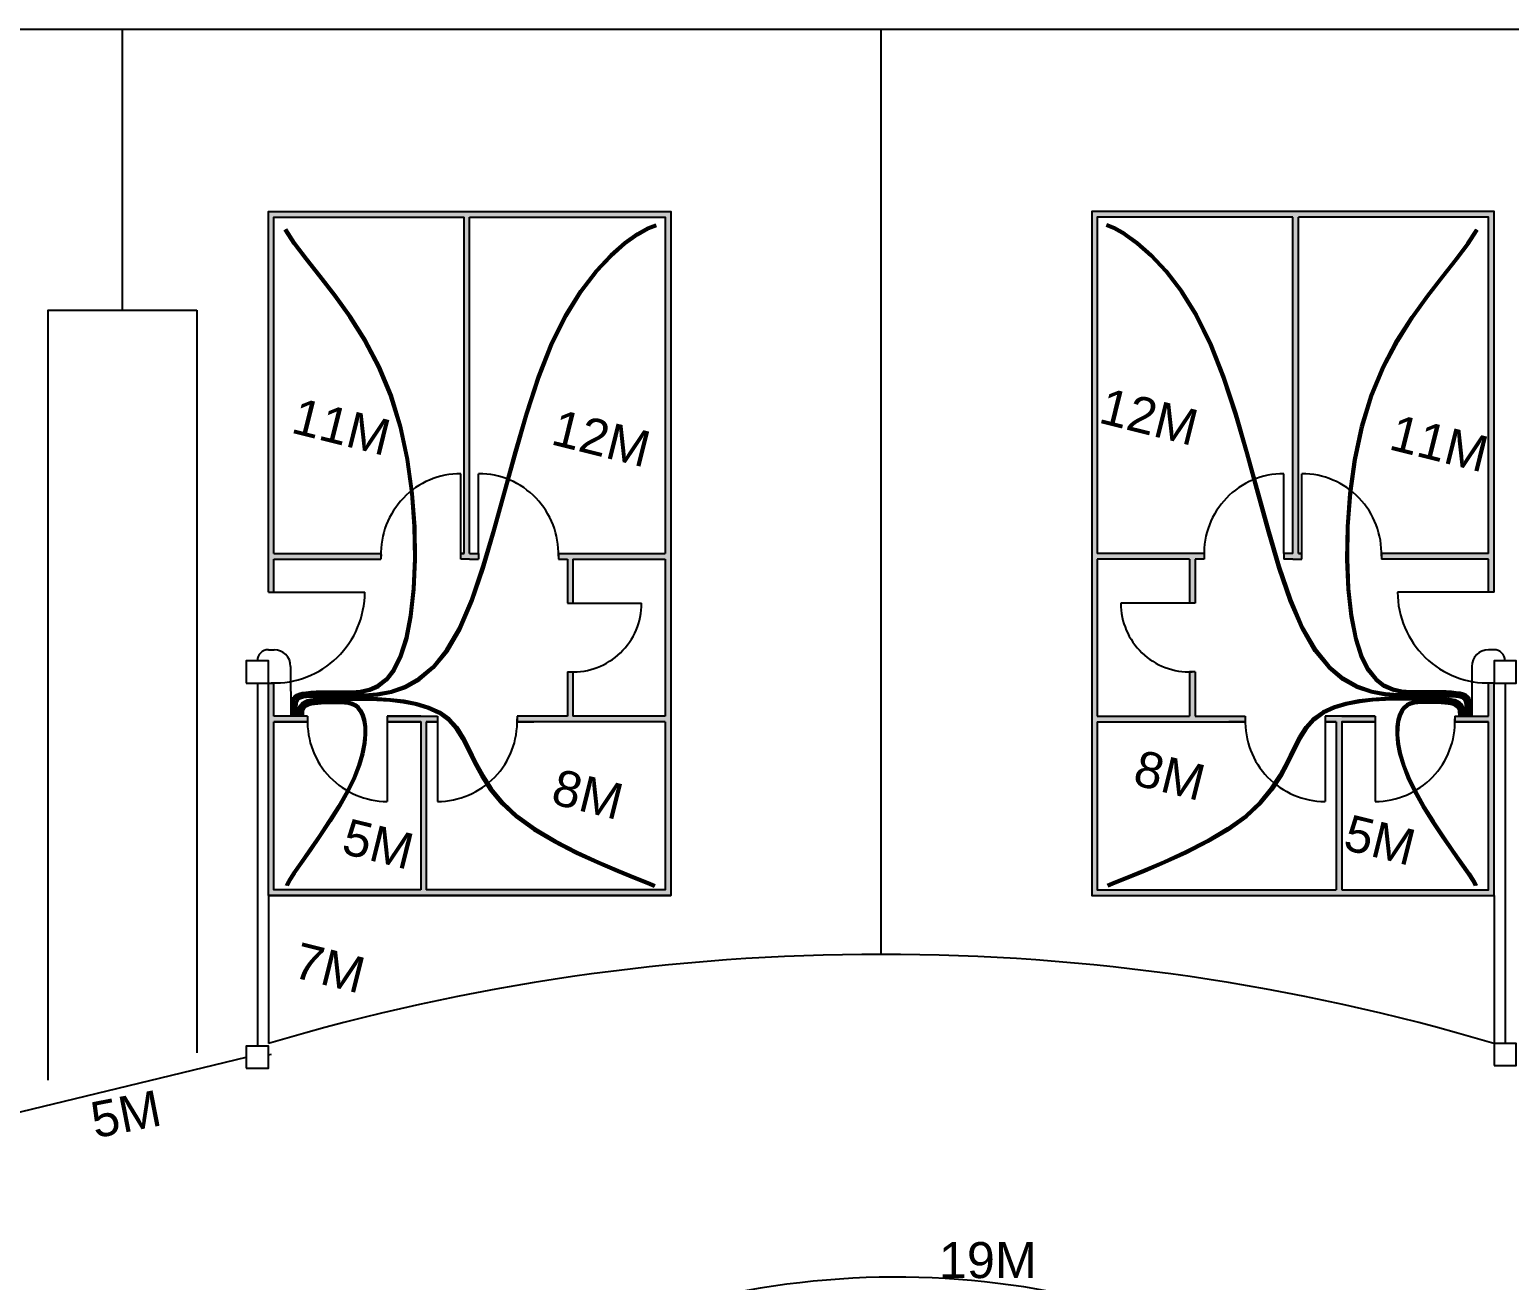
# Model space of a CAD drawing. Header units: millimetres. Extents: x 790368 to 790619, y 161713 to 161823.
# Drawn here: x 790532.18 to 790558.89, y 161747.51 to 161770.09 of the extents above; entities that cross this region are included whole.
import ezdxf

# ---------------------------------------------------------------- set-up
doc = ezdxf.new("R2010")
doc.units = ezdxf.units.MM
for name, color, linetype in [('can interior', 172, 'Continuous'), ('can principal', 34, 'Continuous'), ('can secundaria', 1, 'Continuous'), ('urbanizacion', 7, 'Continuous')]:
    doc.layers.add(name, color=color, linetype=linetype)
doc.styles.get("Standard").update_dxf_attribs({"font": 'arial.ttf'})

msp = doc.modelspace()

# ---------------------------------------------------------------- hatches: boundary and pattern name
at = {"layer": 'urbanizacion'}
h = msp.add_hatch(dxfattribs=at)
h.set_pattern_fill('ANSI36', color=256, scale=0.01)
h.set_pattern_definition([(45, (790352.49534, 161858.91633), (0.01683798, 0.061739261), [0.079375, -0.015875, 0, -0.015875])])
h.paths.add_polyline_path([(790543.752, 161766.804), (790536.489, 161766.804), (790536.489, 161759.935), (790536.589, 161759.935), (790536.589, 161760.533), (790538.521, 161760.533), (790538.521, 161760.633), (790536.589, 161760.633), (790536.589, 161766.704), (790540.021, 161766.704), (790540.021, 161760.633), (790539.961, 161760.633), (790539.961, 161760.533), (790540.121, 161760.533), (790540.284, 161760.533), (790540.284, 161760.633), (790540.121, 161760.633), (790540.121, 161766.704), (790543.652, 161766.704), (790543.652, 161760.633), (790541.724, 161760.633), (790541.724, 161760.533), (790541.887, 161760.533), (790541.887, 161759.735), (790541.987, 161759.735), (790541.987, 161760.533), (790543.652, 161760.533), (790543.652, 161757.697), (790541.987, 161757.697), (790541.987, 161758.495), (790541.887, 161758.495), (790541.887, 161757.697), (790540.98, 161757.697), (790540.98, 161757.597), (790541.278, 161757.597), (790541.887, 161757.597), (790543.652, 161757.597), (790543.652, 161754.562), (790539.338, 161754.562), (790539.338, 161757.597), (790539.54, 161757.597), (790539.54, 161757.697), (790539.238, 161757.697), (790538.634, 161757.697), (790538.634, 161757.597), (790539.238, 161757.597), (790539.238, 161754.562), (790536.589, 161754.562), (790536.589, 161757.597), (790537.194, 161757.597), (790537.194, 161757.697), (790536.589, 161757.697), (790536.589, 161758.295), (790536.489, 161758.295), (790536.489, 161754.462), (790543.752, 161754.462)])
h = msp.add_hatch(dxfattribs=at)
h.set_pattern_fill('ANSI36', color=256, scale=0.01)
h.set_pattern_definition([(45, (790360.09534, 161858.91633), (0.0168379802, 0.061739261), [0.079375, -0.015875, 0, -0.015875])])
h.paths.add_polyline_path([(790551.352, 161766.804), (790558.616, 161766.804), (790558.616, 161759.935), (790558.516, 161759.935), (790558.516, 161760.533), (790556.584, 161760.533), (790556.584, 161760.633), (790558.516, 161760.633), (790558.516, 161766.704), (790555.084, 161766.704), (790555.084, 161760.633), (790555.144, 161760.633), (790555.144, 161760.533), (790554.984, 161760.533), (790554.821, 161760.533), (790554.821, 161760.633), (790554.984, 161760.633), (790554.984, 161766.704), (790551.452, 161766.704), (790551.452, 161760.633), (790553.381, 161760.633), (790553.381, 161760.533), (790553.218, 161760.533), (790553.218, 161759.735), (790553.118, 161759.735), (790553.118, 161760.533), (790551.452, 161760.533), (790551.452, 161757.697), (790553.118, 161757.697), (790553.118, 161758.495), (790553.218, 161758.495), (790553.218, 161757.697), (790554.125, 161757.697), (790554.125, 161757.597), (790553.827, 161757.597), (790553.218, 161757.597), (790551.452, 161757.597), (790551.452, 161754.562), (790555.767, 161754.562), (790555.767, 161757.597), (790555.565, 161757.597), (790555.565, 161757.697), (790555.867, 161757.697), (790556.471, 161757.697), (790556.471, 161757.597), (790555.867, 161757.597), (790555.867, 161754.562), (790558.516, 161754.562), (790558.516, 161757.597), (790557.911, 161757.597), (790557.911, 161757.697), (790558.516, 161757.697), (790558.516, 161758.295), (790558.616, 161758.295), (790558.616, 161754.462), (790551.352, 161754.462)])

# ---------------------------------------------------------------- linework, layer by layer
msp.add_lwpolyline([(790536.489, 161751.585), (790536.546, 161751.597)])
at = {"layer": 'can interior'}
for p, q in [((790536.489, 161758.895), (790536.59, 161758.895)), ((790558.616, 161758.895), (790558.515, 161758.895)), ((790536.89, 161758.596), (790536.891, 161757.697)), ((790558.215, 161758.596), (790558.215, 161757.697))]:
    msp.add_line(p, q, dxfattribs=at)
for points in [[(790536.96, 161757.697), (790536.96, 161757.792), (790536.962, 161757.868), (790536.967, 161757.928), (790536.976, 161757.973), (790536.992, 161758.007), (790537.015, 161758.032), (790537.047, 161758.05), (790537.09, 161758.062), (790537.146, 161758.072), (790537.215, 161758.079), (790537.3, 161758.084), (790537.401, 161758.087), (790537.522, 161758.09), (790537.662, 161758.091), (790537.825, 161758.091), (790538.011, 161758.091), (790538.221, 161758.093), (790538.45, 161758.11), (790538.694, 161758.155), (790538.946, 161758.242), (790539.201, 161758.387), (790539.455, 161758.602), (790539.7, 161758.903), (790539.933, 161759.302), (790540.148, 161759.809), (790540.35, 161760.404), (790540.545, 161761.063), (790540.737, 161761.76), (790540.932, 161762.47), (790541.135, 161763.168), (790541.352, 161763.83), (790541.588, 161764.429), (790541.845, 161764.945), (790542.118, 161765.381), (790542.394, 161765.74), (790542.664, 161766.027), (790542.918, 161766.25), (790543.146, 161766.413), (790543.337, 161766.521), (790543.482, 161766.579)], [(790536.98, 161757.697), (790536.98, 161757.791), (790536.982, 161757.866), (790536.986, 161757.924), (790536.996, 161757.968), (790537.011, 161757.999), (790537.033, 161758.022), (790537.065, 161758.037), (790537.107, 161758.047), (790537.161, 161758.055), (790537.229, 161758.061), (790537.312, 161758.065), (790537.412, 161758.068), (790537.531, 161758.07), (790537.67, 161758.071), (790537.831, 161758.071), (790538.017, 161758.071), (790538.227, 161758.073), (790538.457, 161758.09), (790538.701, 161758.135), (790538.955, 161758.223), (790539.212, 161758.367), (790539.466, 161758.583), (790539.713, 161758.883), (790539.947, 161759.284), (790540.163, 161759.791), (790540.367, 161760.387), (790540.561, 161761.046), (790540.754, 161761.744), (790540.949, 161762.454), (790541.152, 161763.153), (790541.368, 161763.814), (790541.603, 161764.413), (790541.86, 161764.93), (790542.131, 161765.365), (790542.406, 161765.723), (790542.675, 161766.011), (790542.928, 161766.232), (790543.154, 161766.394), (790543.344, 161766.502), (790543.488, 161766.56)], [(790537, 161757.697), (790537, 161757.791), (790537.002, 161757.864), (790537.006, 161757.921), (790537.015, 161757.962), (790537.03, 161757.991), (790537.052, 161758.011), (790537.083, 161758.024), (790537.124, 161758.032), (790537.176, 161758.038), (790537.242, 161758.043), (790537.324, 161758.046), (790537.422, 161758.049), (790537.539, 161758.05), (790537.677, 161758.051), (790537.838, 161758.051), (790538.023, 161758.051), (790538.233, 161758.053), (790538.464, 161758.07), (790538.709, 161758.115), (790538.964, 161758.203), (790539.222, 161758.347), (790539.478, 161758.563), (790539.726, 161758.864), (790539.961, 161759.265), (790540.179, 161759.773), (790540.383, 161760.369), (790540.578, 161761.029), (790540.771, 161761.727), (790540.966, 161762.439), (790541.168, 161763.138), (790541.384, 161763.799), (790541.619, 161764.398), (790541.875, 161764.915), (790542.144, 161765.349), (790542.418, 161765.707), (790542.686, 161765.994), (790542.937, 161766.215), (790543.162, 161766.376), (790543.351, 161766.483), (790543.494, 161766.541)], [(790558.105, 161757.697), (790558.105, 161757.791), (790558.103, 161757.864), (790558.099, 161757.921), (790558.09, 161757.962), (790558.075, 161757.991), (790558.053, 161758.011), (790558.022, 161758.024), (790557.981, 161758.032), (790557.929, 161758.038), (790557.863, 161758.043), (790557.781, 161758.046), (790557.683, 161758.049), (790557.565, 161758.05), (790557.427, 161758.051), (790557.267, 161758.051), (790557.082, 161758.051), (790556.872, 161758.053), (790556.641, 161758.07), (790556.396, 161758.115), (790556.141, 161758.203), (790555.883, 161758.347), (790555.627, 161758.563), (790555.378, 161758.864), (790555.144, 161759.265), (790554.926, 161759.773), (790554.722, 161760.369), (790554.527, 161761.029), (790554.334, 161761.727), (790554.139, 161762.439), (790553.937, 161763.138), (790553.721, 161763.799), (790553.486, 161764.398), (790553.23, 161764.915), (790552.96, 161765.349), (790552.687, 161765.707), (790552.419, 161765.994), (790552.168, 161766.215), (790551.943, 161766.376), (790551.754, 161766.483), (790551.611, 161766.541)], [(790558.125, 161757.697), (790558.125, 161757.791), (790558.123, 161757.866), (790558.119, 161757.924), (790558.109, 161757.968), (790558.094, 161757.999), (790558.072, 161758.022), (790558.04, 161758.037), (790557.998, 161758.047), (790557.944, 161758.055), (790557.876, 161758.061), (790557.793, 161758.065), (790557.693, 161758.068), (790557.574, 161758.07), (790557.435, 161758.071), (790557.273, 161758.071), (790557.088, 161758.071), (790556.878, 161758.073), (790556.648, 161758.09), (790556.403, 161758.135), (790556.15, 161758.223), (790555.893, 161758.367), (790555.638, 161758.583), (790555.392, 161758.883), (790555.158, 161759.284), (790554.941, 161759.791), (790554.738, 161760.387), (790554.543, 161761.046), (790554.351, 161761.744), (790554.156, 161762.454), (790553.953, 161763.153), (790553.737, 161763.814), (790553.502, 161764.413), (790553.245, 161764.93), (790552.974, 161765.365), (790552.699, 161765.723), (790552.43, 161766.011), (790552.177, 161766.232), (790551.951, 161766.394), (790551.761, 161766.502), (790551.617, 161766.56)], [(790558.145, 161757.697), (790558.145, 161757.792), (790558.143, 161757.868), (790558.138, 161757.928), (790558.129, 161757.973), (790558.113, 161758.007), (790558.09, 161758.032), (790558.058, 161758.05), (790558.015, 161758.062), (790557.959, 161758.072), (790557.89, 161758.079), (790557.805, 161758.084), (790557.704, 161758.087), (790557.583, 161758.09), (790557.442, 161758.091), (790557.28, 161758.091), (790557.094, 161758.091), (790556.884, 161758.093), (790556.655, 161758.11), (790556.411, 161758.155), (790556.159, 161758.242), (790555.903, 161758.387), (790555.65, 161758.602), (790555.405, 161758.903), (790555.172, 161759.302), (790554.957, 161759.809), (790554.754, 161760.404), (790554.56, 161761.063), (790554.368, 161761.76), (790554.173, 161762.47), (790553.97, 161763.168), (790553.753, 161763.83), (790553.517, 161764.429), (790553.259, 161764.945), (790552.987, 161765.381), (790552.711, 161765.74), (790552.441, 161766.027), (790552.187, 161766.25), (790551.959, 161766.413), (790551.767, 161766.521), (790551.623, 161766.579)], [(790536.9, 161757.697), (790536.9, 161757.793), (790536.902, 161757.873), (790536.907, 161757.938), (790536.917, 161757.99), (790536.934, 161758.032), (790536.959, 161758.064), (790536.994, 161758.088), (790537.04, 161758.107), (790537.1, 161758.122), (790537.172, 161758.132), (790537.256, 161758.14), (790537.352, 161758.145), (790537.46, 161758.148), (790537.579, 161758.149), (790537.708, 161758.148), (790537.848, 161758.147), (790537.996, 161758.148), (790538.151, 161758.159), (790538.307, 161758.193), (790538.46, 161758.262), (790538.606, 161758.376), (790538.742, 161758.548), (790538.863, 161758.789), (790538.965, 161759.111), (790539.043, 161759.519), (790539.096, 161760.002), (790539.119, 161760.543), (790539.109, 161761.122), (790539.064, 161761.723), (790538.98, 161762.328), (790538.854, 161762.92), (790538.683, 161763.48), (790538.467, 161763.995), (790538.216, 161764.464), (790537.946, 161764.89), (790537.668, 161765.276), (790537.399, 161765.624), (790537.152, 161765.937), (790536.94, 161766.217), (790536.779, 161766.469)], [(790536.92, 161757.697), (790536.92, 161757.793), (790536.922, 161757.871), (790536.927, 161757.934), (790536.937, 161757.985), (790536.953, 161758.024), (790536.978, 161758.053), (790537.012, 161758.076), (790537.057, 161758.092), (790537.115, 161758.105), (790537.185, 161758.115), (790537.268, 161758.121), (790537.363, 161758.126), (790537.469, 161758.128), (790537.586, 161758.129), (790537.715, 161758.128), (790537.854, 161758.127), (790538.003, 161758.127), (790538.158, 161758.139), (790538.315, 161758.173), (790538.47, 161758.242), (790538.618, 161758.357), (790538.756, 161758.53), (790538.878, 161758.772), (790538.981, 161759.095), (790539.061, 161759.506), (790539.114, 161759.992), (790539.138, 161760.534), (790539.129, 161761.116), (790539.084, 161761.72), (790539, 161762.328), (790538.874, 161762.922), (790538.702, 161763.485), (790538.485, 161764.002), (790538.234, 161764.473), (790537.963, 161764.9), (790537.686, 161765.286), (790537.416, 161765.635), (790537.169, 161765.948), (790536.957, 161766.228), (790536.796, 161766.479)], [(790536.94, 161757.697), (790536.94, 161757.792), (790536.942, 161757.869), (790536.947, 161757.931), (790536.956, 161757.979), (790536.972, 161758.016), (790536.996, 161758.043), (790537.029, 161758.063), (790537.074, 161758.077), (790537.13, 161758.088), (790537.199, 161758.097), (790537.28, 161758.103), (790537.373, 161758.106), (790537.478, 161758.108), (790537.594, 161758.109), (790537.722, 161758.108), (790537.861, 161758.107), (790538.01, 161758.107), (790538.166, 161758.119), (790538.324, 161758.154), (790538.481, 161758.223), (790538.63, 161758.338), (790538.769, 161758.512), (790538.893, 161758.755), (790538.998, 161759.08), (790539.079, 161759.493), (790539.133, 161759.981), (790539.157, 161760.526), (790539.148, 161761.111), (790539.103, 161761.718), (790539.019, 161762.328), (790538.893, 161762.925), (790538.721, 161763.49), (790538.504, 161764.009), (790538.252, 161764.482), (790537.981, 161764.91), (790537.703, 161765.297), (790537.433, 161765.646), (790537.186, 161765.959), (790536.974, 161766.239), (790536.814, 161766.488)], [(790558.165, 161757.697), (790558.165, 161757.792), (790558.163, 161757.869), (790558.158, 161757.931), (790558.148, 161757.979), (790558.133, 161758.016), (790558.109, 161758.043), (790558.075, 161758.063), (790558.031, 161758.077), (790557.975, 161758.088), (790557.906, 161758.097), (790557.825, 161758.103), (790557.732, 161758.106), (790557.627, 161758.108), (790557.511, 161758.109), (790557.383, 161758.108), (790557.244, 161758.107), (790557.095, 161758.107), (790556.939, 161758.119), (790556.781, 161758.154), (790556.624, 161758.223), (790556.475, 161758.338), (790556.335, 161758.512), (790556.211, 161758.755), (790556.107, 161759.08), (790556.026, 161759.493), (790555.972, 161759.981), (790555.948, 161760.526), (790555.956, 161761.111), (790556.001, 161761.718), (790556.086, 161762.328), (790556.212, 161762.925), (790556.384, 161763.49), (790556.601, 161764.009), (790556.852, 161764.482), (790557.124, 161764.91), (790557.402, 161765.297), (790557.672, 161765.646), (790557.919, 161765.959), (790558.13, 161766.239), (790558.291, 161766.488)], [(790558.185, 161757.697), (790558.185, 161757.793), (790558.183, 161757.871), (790558.178, 161757.934), (790558.168, 161757.985), (790558.152, 161758.024), (790558.127, 161758.053), (790558.093, 161758.076), (790558.048, 161758.092), (790557.99, 161758.105), (790557.92, 161758.115), (790557.837, 161758.121), (790557.742, 161758.126), (790557.636, 161758.128), (790557.518, 161758.129), (790557.39, 161758.128), (790557.251, 161758.127), (790557.102, 161758.127), (790556.946, 161758.139), (790556.789, 161758.173), (790556.635, 161758.242), (790556.487, 161758.357), (790556.349, 161758.53), (790556.227, 161758.772), (790556.124, 161759.095), (790556.044, 161759.506), (790555.99, 161759.992), (790555.967, 161760.534), (790555.976, 161761.116), (790556.021, 161761.72), (790556.105, 161762.328), (790556.231, 161762.922), (790556.403, 161763.485), (790556.619, 161764.002), (790556.87, 161764.473), (790557.142, 161764.9), (790557.419, 161765.286), (790557.689, 161765.635), (790557.936, 161765.948), (790558.147, 161766.228), (790558.309, 161766.479)], [(790558.205, 161757.697), (790558.205, 161757.793), (790558.203, 161757.873), (790558.198, 161757.938), (790558.188, 161757.99), (790558.171, 161758.032), (790558.146, 161758.064), (790558.111, 161758.088), (790558.065, 161758.107), (790558.005, 161758.122), (790557.933, 161758.132), (790557.849, 161758.14), (790557.753, 161758.145), (790557.645, 161758.148), (790557.526, 161758.149), (790557.397, 161758.148), (790557.257, 161758.147), (790557.108, 161758.148), (790556.954, 161758.159), (790556.798, 161758.193), (790556.645, 161758.262), (790556.499, 161758.376), (790556.363, 161758.548), (790556.242, 161758.789), (790556.14, 161759.111), (790556.061, 161759.519), (790556.009, 161760.002), (790555.986, 161760.543), (790555.995, 161761.122), (790556.041, 161761.723), (790556.125, 161762.328), (790556.251, 161762.92), (790556.422, 161763.48), (790556.638, 161763.995), (790556.889, 161764.464), (790557.159, 161764.89), (790557.436, 161765.276), (790557.706, 161765.624), (790557.953, 161765.937), (790558.164, 161766.217), (790558.326, 161766.469)], [(790537.08, 161757.697), (790537.08, 161757.731), (790537.081, 161757.765), (790537.085, 161757.798), (790537.093, 161757.829), (790537.107, 161757.857), (790537.126, 161757.883), (790537.154, 161757.906), (790537.19, 161757.925), (790537.237, 161757.94), (790537.292, 161757.952), (790537.355, 161757.96), (790537.423, 161757.965), (790537.496, 161757.969), (790537.572, 161757.97), (790537.648, 161757.971), (790537.725, 161757.971), (790537.8, 161757.971), (790537.873, 161757.967), (790537.942, 161757.959), (790538.007, 161757.941), (790538.066, 161757.913), (790538.12, 161757.871), (790538.166, 161757.812), (790538.205, 161757.734), (790538.235, 161757.634), (790538.253, 161757.512), (790538.256, 161757.369), (790538.241, 161757.204), (790538.205, 161757.018), (790538.144, 161756.811), (790538.056, 161756.583), (790537.937, 161756.335), (790537.787, 161756.069), (790537.615, 161755.794), (790537.435, 161755.523), (790537.259, 161755.267), (790537.098, 161755.039), (790536.966, 161754.85), (790536.876, 161754.712), (790536.839, 161754.636)], [(790537.02, 161757.697), (790537.02, 161757.733), (790537.022, 161757.77), (790537.026, 161757.808), (790537.035, 161757.845), (790537.049, 161757.881), (790537.071, 161757.915), (790537.1, 161757.945), (790537.14, 161757.97), (790537.191, 161757.99), (790537.256, 161758.005), (790537.335, 161758.016), (790537.432, 161758.023), (790537.547, 161758.028), (790537.682, 161758.03), (790537.841, 161758.031), (790538.023, 161758.031), (790538.231, 161758.03), (790538.456, 161758.025), (790538.692, 161758.011), (790538.932, 161757.984), (790539.166, 161757.94), (790539.387, 161757.874), (790539.588, 161757.782), (790539.76, 161757.659), (790539.9, 161757.503), (790540.017, 161757.317), (790540.125, 161757.108), (790540.236, 161756.881), (790540.364, 161756.642), (790540.523, 161756.396), (790540.725, 161756.149), (790540.984, 161755.906), (790541.307, 161755.674), (790541.676, 161755.455), (790542.065, 161755.255), (790542.452, 161755.076), (790542.81, 161754.923), (790543.116, 161754.799), (790543.345, 161754.709), (790543.472, 161754.655)], [(790537.04, 161757.697), (790537.04, 161757.732), (790537.041, 161757.768), (790537.046, 161757.804), (790537.054, 161757.84), (790537.068, 161757.873), (790537.089, 161757.905), (790537.118, 161757.932), (790537.157, 161757.955), (790537.207, 161757.974), (790537.269, 161757.988), (790537.347, 161757.997), (790537.441, 161758.004), (790537.554, 161758.008), (790537.687, 161758.01), (790537.843, 161758.011), (790538.023, 161758.011), (790538.228, 161758.01), (790538.451, 161758.005), (790538.685, 161757.991), (790538.922, 161757.965), (790539.154, 161757.92), (790539.374, 161757.854), (790539.573, 161757.762), (790539.744, 161757.64), (790539.883, 161757.484), (790539.999, 161757.299), (790540.106, 161757.09), (790540.217, 161756.864), (790540.346, 161756.625), (790540.505, 161756.379), (790540.707, 161756.132), (790540.967, 161755.89), (790541.292, 161755.657), (790541.662, 161755.438), (790542.053, 161755.238), (790542.441, 161755.058), (790542.8, 161754.905), (790543.107, 161754.781), (790543.336, 161754.69), (790543.463, 161754.637)], [(790537.06, 161757.697), (790537.06, 161757.732), (790537.061, 161757.767), (790537.066, 161757.801), (790537.074, 161757.834), (790537.087, 161757.865), (790537.108, 161757.894), (790537.136, 161757.919), (790537.174, 161757.94), (790537.222, 161757.957), (790537.283, 161757.97), (790537.359, 161757.979), (790537.451, 161757.985), (790537.561, 161757.988), (790537.692, 161757.99), (790537.846, 161757.991), (790538.024, 161757.991), (790538.226, 161757.99), (790538.447, 161757.985), (790538.678, 161757.972), (790538.913, 161757.945), (790539.143, 161757.901), (790539.361, 161757.835), (790539.559, 161757.743), (790539.728, 161757.621), (790539.866, 161757.465), (790539.981, 161757.281), (790540.088, 161757.073), (790540.199, 161756.846), (790540.327, 161756.608), (790540.487, 161756.362), (790540.69, 161756.116), (790540.951, 161755.873), (790541.276, 161755.641), (790541.648, 161755.422), (790542.04, 161755.221), (790542.429, 161755.041), (790542.79, 161754.887), (790543.098, 161754.763), (790543.327, 161754.672), (790543.454, 161754.619)], [(790558.085, 161757.697), (790558.085, 161757.733), (790558.083, 161757.77), (790558.079, 161757.808), (790558.07, 161757.845), (790558.056, 161757.881), (790558.034, 161757.915), (790558.004, 161757.945), (790557.965, 161757.97), (790557.913, 161757.99), (790557.849, 161758.005), (790557.77, 161758.016), (790557.673, 161758.023), (790557.558, 161758.028), (790557.422, 161758.03), (790557.264, 161758.031), (790557.082, 161758.031), (790556.874, 161758.03), (790556.649, 161758.025), (790556.412, 161758.011), (790556.173, 161757.984), (790555.939, 161757.94), (790555.718, 161757.874), (790555.517, 161757.782), (790555.344, 161757.659), (790555.205, 161757.503), (790555.088, 161757.317), (790554.98, 161757.108), (790554.869, 161756.881), (790554.741, 161756.642), (790554.582, 161756.396), (790554.38, 161756.149), (790554.121, 161755.906), (790553.798, 161755.674), (790553.429, 161755.455), (790553.039, 161755.255), (790552.653, 161755.076), (790552.295, 161754.923), (790551.989, 161754.799), (790551.76, 161754.709), (790551.633, 161754.655)], [(790558.065, 161757.697), (790558.065, 161757.732), (790558.063, 161757.768), (790558.059, 161757.804), (790558.051, 161757.84), (790558.037, 161757.873), (790558.016, 161757.905), (790557.987, 161757.932), (790557.948, 161757.955), (790557.898, 161757.974), (790557.835, 161757.988), (790557.758, 161757.997), (790557.664, 161758.004), (790557.551, 161758.008), (790557.417, 161758.01), (790557.262, 161758.011), (790557.081, 161758.011), (790556.877, 161758.01), (790556.653, 161758.005), (790556.419, 161757.991), (790556.183, 161757.965), (790555.95, 161757.92), (790555.731, 161757.854), (790555.532, 161757.762), (790555.36, 161757.64), (790555.222, 161757.484), (790555.105, 161757.299), (790554.998, 161757.09), (790554.887, 161756.864), (790554.759, 161756.625), (790554.6, 161756.379), (790554.397, 161756.132), (790554.137, 161755.89), (790553.813, 161755.657), (790553.443, 161755.438), (790553.052, 161755.238), (790552.664, 161755.058), (790552.305, 161754.905), (790551.998, 161754.781), (790551.769, 161754.69), (790551.642, 161754.637)], [(790558.045, 161757.697), (790558.045, 161757.732), (790558.043, 161757.767), (790558.039, 161757.801), (790558.031, 161757.834), (790558.017, 161757.865), (790557.997, 161757.894), (790557.969, 161757.919), (790557.931, 161757.94), (790557.883, 161757.957), (790557.822, 161757.97), (790557.746, 161757.979), (790557.654, 161757.985), (790557.543, 161757.988), (790557.412, 161757.99), (790557.259, 161757.991), (790557.081, 161757.991), (790556.879, 161757.99), (790556.658, 161757.985), (790556.426, 161757.972), (790556.192, 161757.945), (790555.962, 161757.901), (790555.744, 161757.835), (790555.546, 161757.743), (790555.377, 161757.621), (790555.239, 161757.465), (790555.123, 161757.281), (790555.017, 161757.073), (790554.906, 161756.846), (790554.778, 161756.608), (790554.618, 161756.362), (790554.415, 161756.116), (790554.154, 161755.873), (790553.828, 161755.641), (790553.457, 161755.422), (790553.064, 161755.221), (790552.675, 161755.041), (790552.315, 161754.887), (790552.007, 161754.763), (790551.778, 161754.672), (790551.651, 161754.619)], [(790558.025, 161757.697), (790558.025, 161757.731), (790558.023, 161757.765), (790558.019, 161757.798), (790558.011, 161757.829), (790557.998, 161757.857), (790557.979, 161757.883), (790557.951, 161757.906), (790557.915, 161757.925), (790557.868, 161757.94), (790557.813, 161757.952), (790557.75, 161757.96), (790557.682, 161757.965), (790557.609, 161757.969), (790557.533, 161757.97), (790557.456, 161757.971), (790557.38, 161757.971), (790557.305, 161757.971), (790557.232, 161757.967), (790557.163, 161757.959), (790557.098, 161757.941), (790557.039, 161757.913), (790556.985, 161757.871), (790556.938, 161757.812), (790556.9, 161757.734), (790556.87, 161757.634), (790556.852, 161757.512), (790556.849, 161757.369), (790556.864, 161757.204), (790556.9, 161757.018), (790556.961, 161756.811), (790557.049, 161756.583), (790557.168, 161756.335), (790557.318, 161756.069), (790557.49, 161755.794), (790557.67, 161755.523), (790557.846, 161755.267), (790558.007, 161755.039), (790558.138, 161754.85), (790558.229, 161754.712), (790558.266, 161754.636)], [(790537.12, 161757.697), (790537.12, 161757.731), (790537.121, 161757.762), (790537.125, 161757.791), (790537.133, 161757.817), (790537.145, 161757.841), (790537.163, 161757.862), (790537.189, 161757.88), (790537.224, 161757.895), (790537.267, 161757.907), (790537.319, 161757.916), (790537.378, 161757.922), (790537.442, 161757.927), (790537.511, 161757.929), (790537.581, 161757.93), (790537.653, 161757.931), (790537.725, 161757.931), (790537.795, 161757.931), (790537.863, 161757.927), (790537.927, 161757.919), (790537.988, 161757.903), (790538.043, 161757.875), (790538.093, 161757.835), (790538.136, 161757.778), (790538.172, 161757.703), (790538.199, 161757.607), (790538.216, 161757.49), (790538.218, 161757.351), (790538.202, 161757.191), (790538.165, 161757.01), (790538.104, 161756.808), (790538.016, 161756.585), (790537.897, 161756.341), (790537.747, 161756.077), (790537.576, 161755.805), (790537.396, 161755.536), (790537.22, 161755.281), (790537.059, 161755.052), (790536.928, 161754.861), (790536.837, 161754.721), (790536.799, 161754.642)], [(790537.1, 161757.697), (790537.1, 161757.731), (790537.101, 161757.763), (790537.105, 161757.794), (790537.113, 161757.823), (790537.126, 161757.849), (790537.145, 161757.873), (790537.172, 161757.893), (790537.207, 161757.91), (790537.252, 161757.924), (790537.306, 161757.934), (790537.366, 161757.941), (790537.433, 161757.946), (790537.503, 161757.949), (790537.576, 161757.95), (790537.651, 161757.951), (790537.725, 161757.951), (790537.798, 161757.951), (790537.868, 161757.947), (790537.935, 161757.939), (790537.997, 161757.922), (790538.055, 161757.894), (790538.106, 161757.853), (790538.151, 161757.795), (790538.189, 161757.719), (790538.217, 161757.621), (790538.234, 161757.501), (790538.237, 161757.36), (790538.221, 161757.197), (790538.185, 161757.014), (790538.124, 161756.809), (790538.036, 161756.584), (790537.917, 161756.338), (790537.767, 161756.073), (790537.596, 161755.8), (790537.416, 161755.529), (790537.239, 161755.274), (790537.079, 161755.045), (790536.947, 161754.856), (790536.856, 161754.716), (790536.819, 161754.639)], [(790558.005, 161757.697), (790558.005, 161757.731), (790558.004, 161757.763), (790558, 161757.794), (790557.992, 161757.823), (790557.979, 161757.849), (790557.96, 161757.873), (790557.933, 161757.893), (790557.898, 161757.91), (790557.853, 161757.924), (790557.799, 161757.934), (790557.739, 161757.941), (790557.672, 161757.946), (790557.602, 161757.949), (790557.528, 161757.95), (790557.454, 161757.951), (790557.38, 161757.951), (790557.307, 161757.951), (790557.237, 161757.947), (790557.17, 161757.939), (790557.108, 161757.922), (790557.05, 161757.894), (790556.999, 161757.853), (790556.954, 161757.795), (790556.916, 161757.719), (790556.888, 161757.621), (790556.871, 161757.501), (790556.868, 161757.36), (790556.884, 161757.197), (790556.92, 161757.014), (790556.981, 161756.809), (790557.069, 161756.584), (790557.188, 161756.338), (790557.338, 161756.073), (790557.509, 161755.8), (790557.689, 161755.529), (790557.866, 161755.274), (790558.026, 161755.045), (790558.158, 161754.856), (790558.248, 161754.716), (790558.286, 161754.639)], [(790557.985, 161757.697), (790557.985, 161757.731), (790557.984, 161757.762), (790557.98, 161757.791), (790557.972, 161757.817), (790557.96, 161757.841), (790557.941, 161757.862), (790557.916, 161757.88), (790557.881, 161757.895), (790557.838, 161757.907), (790557.786, 161757.916), (790557.727, 161757.922), (790557.663, 161757.927), (790557.594, 161757.929), (790557.523, 161757.93), (790557.451, 161757.931), (790557.38, 161757.931), (790557.31, 161757.931), (790557.242, 161757.927), (790557.178, 161757.919), (790557.117, 161757.903), (790557.062, 161757.875), (790557.012, 161757.835), (790556.969, 161757.778), (790556.933, 161757.703), (790556.905, 161757.607), (790556.889, 161757.49), (790556.887, 161757.351), (790556.903, 161757.191), (790556.94, 161757.01), (790557.001, 161756.808), (790557.089, 161756.585), (790557.208, 161756.341), (790557.357, 161756.077), (790557.529, 161755.805), (790557.709, 161755.536), (790557.885, 161755.281), (790558.045, 161755.052), (790558.177, 161754.861), (790558.268, 161754.721), (790558.305, 161754.642)]]:
    msp.add_lwpolyline(points, dxfattribs=at)
for centre, radius, start, end in [((790536.489, 161758.695), 0.2, 90, 180), ((790536.59, 161758.595), 0.3, 0.1036, 90), ((790558.515, 161758.595), 0.3, 90, 179.8964), ((790558.616, 161758.695), 0.2, 0, 90)]:
    msp.add_arc(centre, radius, start, end, dxfattribs=at)
at = {"layer": 'can principal'}
msp.add_arc((790547.82, 161732.593), 14.98, 47.301, 105.9283, dxfattribs=at)
at = {"layer": 'can secundaria'}
for p, q in [((790536.289, 161758.295), (790536.289, 161751.742)), ((790558.816, 161758.295), (790558.816, 161751.789)), ((790531.84, 161750.514), (790536.089, 161751.542))]:
    msp.add_line(p, q, dxfattribs=at)
for points in [[(790536.089, 161758.295), (790536.489, 161758.295), (790536.489, 161758.695), (790536.089, 161758.695)], [(790558.616, 161758.295), (790559.016, 161758.295), (790559.016, 161758.695), (790558.616, 161758.695)], [(790536.089, 161751.342), (790536.489, 161751.342), (790536.489, 161751.742), (790536.089, 161751.742)], [(790558.616, 161751.389), (790559.016, 161751.389), (790559.016, 161751.789), (790558.616, 161751.789)]]:
    msp.add_lwpolyline(points, close=True, dxfattribs=at)
at = {"layer": 'urbanizacion'}
for p, q in [((790539.961, 161760.633), (790539.961, 161762.073)), ((790540.284, 161760.633), (790540.284, 161762.073)), ((790554.821, 161760.633), (790554.821, 161762.073)), ((790555.144, 161760.633), (790555.144, 161762.073)), ((790536.589, 161759.935), (790538.229, 161759.935)), ((790558.516, 161759.935), (790556.876, 161759.935)), ((790541.987, 161759.735), (790543.227, 161759.735)), ((790553.118, 161759.735), (790551.878, 161759.735)), ((790538.634, 161757.597), (790538.634, 161756.157)), ((790539.54, 161757.597), (790539.54, 161756.157)), ((790555.565, 161757.597), (790555.565, 161756.157)), ((790556.471, 161757.597), (790556.471, 161756.157)), ((790536.489, 161754.462), (790543.752, 161754.462))]:
    msp.add_line(p, q, dxfattribs=at)
for points in [[(790576.741, 161770.087), (790520.331, 161770.087)], [(790533.856, 161765.027), (790533.856, 161770.087)], [(790547.552, 161753.398), (790547.552, 161770.087)], [(790536.489, 161759.935), (790536.489, 161766.804), (790543.752, 161766.804), (790543.752, 161754.462), (790536.489, 161754.462), (790536.489, 161758.295)], [(790558.616, 161759.935), (790558.616, 161766.804), (790551.352, 161766.804), (790551.352, 161754.462), (790558.616, 161754.462), (790558.616, 161758.295)], [(790536.589, 161760.633), (790536.589, 161766.704), (790540.021, 161766.704)], [(790540.021, 161760.633), (790540.021, 161766.704)], [(790540.121, 161766.704), (790543.652, 161766.704), (790543.652, 161760.633)], [(790540.121, 161760.633), (790540.121, 161766.704)], [(790554.984, 161766.704), (790551.452, 161766.704), (790551.452, 161760.633)], [(790554.984, 161760.633), (790554.984, 161766.704)], [(790558.516, 161760.633), (790558.516, 161766.704), (790555.084, 161766.704)], [(790555.084, 161760.633), (790555.084, 161766.704)], [(790532.514, 161751.13), (790532.514, 161765.027), (790535.199, 161765.027)], [(790535.199, 161765.027), (790535.199, 161751.62)], [(790536.589, 161760.633), (790538.521, 161760.633)], [(790538.521, 161760.633), (790538.521, 161760.533)], [(790539.961, 161760.633), (790540.021, 161760.633)], [(790540.021, 161760.633), (790539.961, 161760.633)], [(790539.961, 161760.533), (790539.961, 161760.633)], [(790540.121, 161760.633), (790540.284, 161760.633)], [(790540.121, 161760.633), (790540.284, 161760.633)], [(790540.121, 161760.633), (790540.284, 161760.633)], [(790540.284, 161760.633), (790540.284, 161760.533)], [(790541.724, 161760.633), (790543.652, 161760.633)], [(790541.724, 161760.633), (790543.652, 161760.633)], [(790541.724, 161760.633), (790541.887, 161760.633)], [(790541.724, 161760.633), (790541.724, 161760.533)], [(790553.381, 161760.633), (790551.452, 161760.633)], [(790553.381, 161760.633), (790551.452, 161760.633)], [(790553.381, 161760.633), (790553.218, 161760.633)], [(790553.381, 161760.633), (790553.381, 161760.533)], [(790554.984, 161760.633), (790554.821, 161760.633)], [(790554.984, 161760.633), (790554.821, 161760.633)], [(790554.984, 161760.633), (790554.821, 161760.633)], [(790554.821, 161760.633), (790554.821, 161760.533)], [(790555.144, 161760.633), (790555.084, 161760.633)], [(790555.084, 161760.633), (790555.144, 161760.633)], [(790555.144, 161760.533), (790555.144, 161760.633)], [(790558.516, 161760.633), (790556.584, 161760.633)], [(790556.584, 161760.633), (790556.584, 161760.533)], [(790536.589, 161759.935), (790536.589, 161760.533)], [(790536.589, 161760.533), (790538.521, 161760.533)], [(790540.121, 161760.533), (790539.961, 161760.533)], [(790540.121, 161760.533), (790540.284, 161760.533)], [(790541.724, 161760.533), (790541.887, 161760.533)], [(790541.887, 161760.533), (790541.887, 161759.735)], [(790541.987, 161760.533), (790543.652, 161760.533)], [(790541.987, 161760.533), (790541.987, 161759.735)], [(790543.652, 161760.533), (790543.652, 161757.697)], [(790543.652, 161760.533), (790543.652, 161757.697)], [(790551.452, 161760.533), (790551.452, 161757.697)], [(790553.118, 161760.533), (790551.452, 161760.533)], [(790551.452, 161760.533), (790551.452, 161757.697)], [(790553.118, 161760.533), (790553.118, 161759.735)], [(790553.381, 161760.533), (790553.218, 161760.533)], [(790553.218, 161760.533), (790553.218, 161759.735)], [(790554.984, 161760.533), (790554.821, 161760.533)], [(790554.984, 161760.533), (790555.144, 161760.533)], [(790558.516, 161760.533), (790556.584, 161760.533)], [(790558.516, 161759.935), (790558.516, 161760.533)], [(790536.489, 161759.935), (790536.589, 161759.935)], [(790558.616, 161759.935), (790558.516, 161759.935)], [(790541.887, 161759.735), (790541.987, 161759.735)], [(790553.218, 161759.735), (790553.118, 161759.735)], [(790541.887, 161758.495), (790541.887, 161757.697)], [(790541.887, 161758.495), (790541.987, 161758.495)], [(790541.987, 161758.495), (790541.987, 161757.697)], [(790553.118, 161758.495), (790553.118, 161757.697)], [(790553.218, 161758.495), (790553.118, 161758.495)], [(790553.218, 161758.495), (790553.218, 161757.697)], [(790536.489, 161758.295), (790536.589, 161758.295)], [(790536.589, 161757.697), (790536.589, 161758.295)], [(790558.516, 161757.697), (790558.516, 161758.295)], [(790558.616, 161758.295), (790558.516, 161758.295)], [(790537.194, 161757.697), (790536.589, 161757.697)], [(790537.194, 161757.697), (790537.194, 161757.597)], [(790538.634, 161757.697), (790539.338, 161757.697)], [(790539.238, 161757.697), (790538.634, 161757.697)], [(790538.634, 161757.697), (790538.634, 161757.597)], [(790539.238, 161757.697), (790539.54, 161757.697)], [(790539.54, 161757.697), (790539.54, 161757.597)], [(790541.887, 161757.697), (790540.98, 161757.697)], [(790540.98, 161757.697), (790540.98, 161757.597)], [(790543.652, 161757.697), (790541.987, 161757.697)], [(790551.452, 161757.697), (790553.118, 161757.697)], [(790553.218, 161757.697), (790554.125, 161757.697)], [(790554.125, 161757.697), (790554.125, 161757.597)], [(790555.867, 161757.697), (790555.565, 161757.697)], [(790555.565, 161757.697), (790555.565, 161757.597)], [(790556.471, 161757.697), (790555.767, 161757.697)], [(790555.867, 161757.697), (790556.471, 161757.697)], [(790556.471, 161757.697), (790556.471, 161757.597)], [(790557.911, 161757.697), (790558.516, 161757.697)], [(790557.911, 161757.697), (790557.911, 161757.597)], [(790539.238, 161754.562), (790536.589, 161754.562), (790536.589, 161757.597)], [(790537.194, 161757.597), (790536.589, 161757.597)], [(790537.194, 161757.597), (790536.589, 161757.597)], [(790536.589, 161757.597), (790537.194, 161757.597)], [(790537.194, 161757.597), (790536.589, 161757.597)], [(790539.238, 161757.597), (790538.634, 161757.597)], [(790539.238, 161757.597), (790538.634, 161757.597)], [(790538.634, 161757.597), (790539.238, 161757.597), (790539.238, 161754.562)], [(790539.238, 161757.597), (790538.634, 161757.597)], [(790543.652, 161757.597), (790543.652, 161754.562), (790539.338, 161754.562)], [(790539.54, 161757.597), (790539.338, 161757.597)], [(790539.54, 161757.597), (790539.338, 161757.597)], [(790539.338, 161757.597), (790539.338, 161754.562)], [(790539.338, 161757.597), (790539.54, 161757.597)], [(790541.887, 161757.597), (790540.98, 161757.597)], [(790541.887, 161757.597), (790540.98, 161757.597)], [(790540.98, 161757.597), (790541.278, 161757.597)], [(790543.652, 161757.597), (790541.887, 161757.597)], [(790543.652, 161757.597), (790543.652, 161754.562)], [(790551.452, 161757.597), (790551.452, 161754.562), (790555.767, 161754.562)], [(790551.452, 161757.597), (790551.452, 161754.562)], [(790551.452, 161757.597), (790553.218, 161757.597)], [(790553.218, 161757.597), (790554.125, 161757.597)], [(790553.218, 161757.597), (790554.125, 161757.597)], [(790554.125, 161757.597), (790553.827, 161757.597)], [(790555.565, 161757.597), (790555.767, 161757.597)], [(790555.565, 161757.597), (790555.767, 161757.597)], [(790555.767, 161757.597), (790555.565, 161757.597)], [(790555.767, 161757.597), (790555.767, 161754.562)], [(790555.867, 161754.562), (790558.516, 161754.562), (790558.516, 161757.597)], [(790555.867, 161757.597), (790556.471, 161757.597)], [(790555.867, 161757.597), (790556.471, 161757.597)], [(790556.471, 161757.597), (790555.867, 161757.597), (790555.867, 161754.562)], [(790555.867, 161757.597), (790556.471, 161757.597)], [(790557.911, 161757.597), (790558.516, 161757.597)], [(790557.911, 161757.597), (790558.516, 161757.597)], [(790558.516, 161757.597), (790557.911, 161757.597)], [(790557.911, 161757.597), (790558.516, 161757.597)], [(790536.489, 161754.462), (790536.489, 161751.789)], [(790558.616, 161754.462), (790558.616, 161751.789)]]:
    msp.add_lwpolyline(points, dxfattribs=at)
for centre, radius, start, end in [((790539.961, 161760.633), 1.44, 90, 181.9898), ((790540.284, 161760.633), 1.44, 358.0102, 90), ((790554.821, 161760.633), 1.44, 90, 181.9898), ((790555.144, 161760.633), 1.44, 358.0102, 90), ((790536.589, 161759.935), 1.64, 268.2529, 0), ((790558.516, 161759.935), 1.64, 180, 271.7471), ((790541.987, 161759.735), 1.24, 267.6891, 0), ((790553.118, 161759.735), 1.24, 180, 272.3109), ((790538.634, 161757.597), 1.44, 178.0102, 270), ((790539.54, 161757.597), 1.44, 270, 1.9898), ((790555.565, 161757.597), 1.44, 178.0102, 270), ((790556.471, 161757.597), 1.44, 270, 1.9898), ((790547.552, 161714.558), 38.84, 73.4508, 106.5492)]:
    msp.add_arc(centre, radius, start, end, dxfattribs=at)

# ---------------------------------------------------------------- texts
at = {"layer": 'can interior', "char_height": 0.65, "attachment_point": 1, "rotation": 346.0426}
for s, insert in [('12M', (790551.61, 161763.63)), ('11M', (790537.03, 161763.449)), ('12M', (790541.721, 161763.24)), ('11M', (790556.85, 161763.15)), ('8M', (790552.227, 161757.099)), ('8M', (790541.721, 161756.756)), ('5M', (790537.938, 161755.859)), ('5M', (790556.024, 161755.93))]:
    msp.add_mtext_dynamic_manual_height_columns(s, width=3.49432, gutter_width=12.5, heights=[0], dxfattribs=dict(at, insert=insert))
at = {"layer": 'can principal', "insert": (790548.595, 161748.205), "char_height": 0.65, "attachment_point": 1}
msp.add_mtext_dynamic_manual_height_columns('19M', width=3.49432, gutter_width=12.5, heights=[0], dxfattribs=at)
at = {"layer": 'can secundaria', "char_height": 0.65, "attachment_point": 1}
for s, insert, rotation in [('7M', (790537.059, 161753.624), 346.0426), ('5M', (790533.233, 161750.714), 11.1154)]:
    msp.add_mtext_dynamic_manual_height_columns(s, width=3.49432, gutter_width=12.5, heights=[0], dxfattribs=dict(at, insert=insert, rotation=rotation))

doc.saveas('drawing.dxf')
